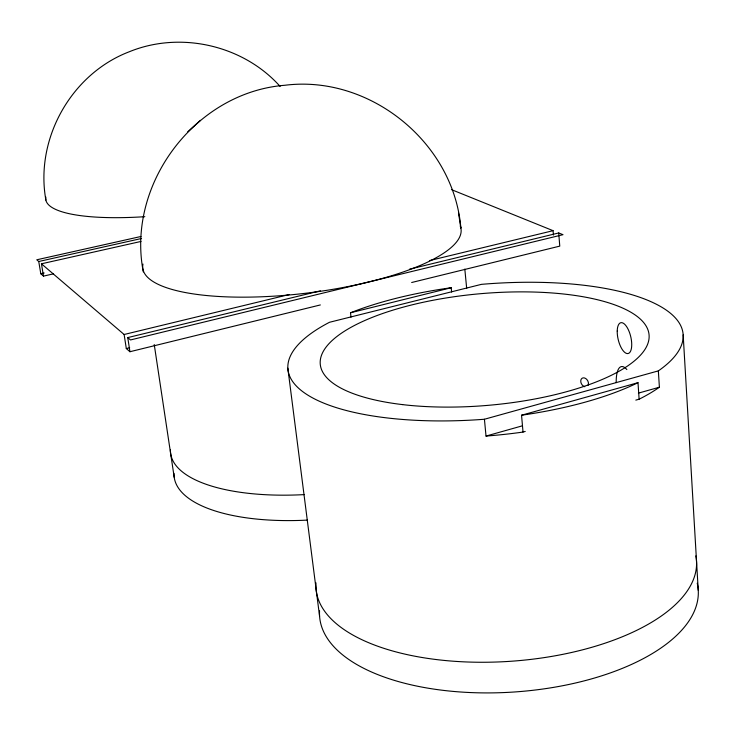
<?xml version="1.0" encoding="UTF-8"?>
<svg xmlns="http://www.w3.org/2000/svg" width="735" height="735" viewBox="0 0 735 735"><rect width="100%" height="100%" fill="white"/><g stroke="black" fill="none" stroke-linecap="round" stroke-linejoin="round"><path stroke-width="1.1" d="M458.493 212.884L460.863 228.135C453.991 142.719 369.898 74.575 284.941 85.26C195.464 92.224 126.172 183.97 143.307 271.922M200.434 120.338L187.728 131.822M635.83 400.125L639.119 399.197A197.853 68.741 -5 0 0 659.387 387.216L658.349 370.881A198.376 67.344 -5.1 0 0 654.83 303.481A198.376 67.344 -5.1 0 0 481.416 284.353L329.5 322.279A198.376 67.344 -5.1 0 0 307.653 395.007A198.376 67.344 -5.1 0 0 484.429 419.253L486.019 436.066L522.466 425.795M638.403 393.133L659.387 387.216M486.019 436.066A197.853 68.741 -5 0 0 523.026 432.061L525.222 431.436M484.429 419.253L658.349 370.881M523.026 432.061L521.547 415.22L637.998 382.678L639.119 399.197M351.018 317.162L350.512 312.779L451.207 287.725L451.63 292.043M141.01 241.438L41.436 263.801L124.123 334.498L126.31 348.546L129.654 347.728M126.31 348.546L129.939 351.725L320.35 304.942M411.664 282.506L559.767 246.124L558.719 232.958L409.496 269.194M129.939 351.725L127.752 337.595L320.405 290.821M124.123 334.498L289.02 294.588M429.405 260.613L553.078 230.68L553.437 235.044M140.964 236.486L36.75 259.795L38.744 261.504L40.802 273.76L44.164 272.997M40.802 273.76L43.494 276.112L53.572 273.824M38.744 261.504L141.552 238.471M451.529 189.648L553.078 230.68M558.719 232.958L562.992 234.685L130.499 339.947L127.752 337.595M280.145 86.464C243.34 45.175 180.452 30.806 129.296 51.753C71.194 73.904 34.766 138.979 45.901 200.095M41.436 263.801L43.494 276.112M154.24 344.559L174.213 477.318M287.826 368.152L319.587 616.362M464.823 269.083L466.679 288.442M683.164 334.875L698.25 590.324M304.244 494.609A155.278 58.359 -7 0 1 170.437 449.701M307.496 520.095A154.626 60.059 -7 0 1 173.993 473.377M460.211 225.976A160.331 44.633 -7 0 1 305.705 293.247A160.331 44.633 -7 0 1 142.967 264.085M144.823 216.687A135.975 31.954 -7.9 0 1 45.864 197.099M695.834 555.89A190.751 86.758 -4.2 0 1 511.872 661.197A190.751 86.758 -4.2 0 1 315.995 582.883M697.239 583.232A189.777 89.11 -4 0 1 516.236 691.855A189.777 89.11 -4 0 1 319.56 610.822M637.998 382.678A198.376 67.344 -5.1 0 1 521.547 415.22M350.512 312.779A198.376 67.344 -5.1 0 1 451.207 287.725M616.187 382.659A31.192 9.785 78.3 0 1 626.854 369.558M584.794 386.748A4.805 3.5 60.2 0 1 580.769 380.611A4.805 3.5 60.2 0 1 585.703 378.516A4.805 3.5 60.2 0 1 588.064 385.361M617.225 331.062A15.821 6.431 76.6 0 0 627.837 353.572A15.821 6.431 76.6 0 0 628.351 329.73A15.821 6.431 76.6 0 0 617.225 331.062M402.615 404.617A165.044 55.934 -5.1 0 0 649.134 336.584A165.044 55.934 -5.1 0 0 402.229 307.423A165.044 55.934 -5.1 0 0 402.615 404.617"/></g></svg>
